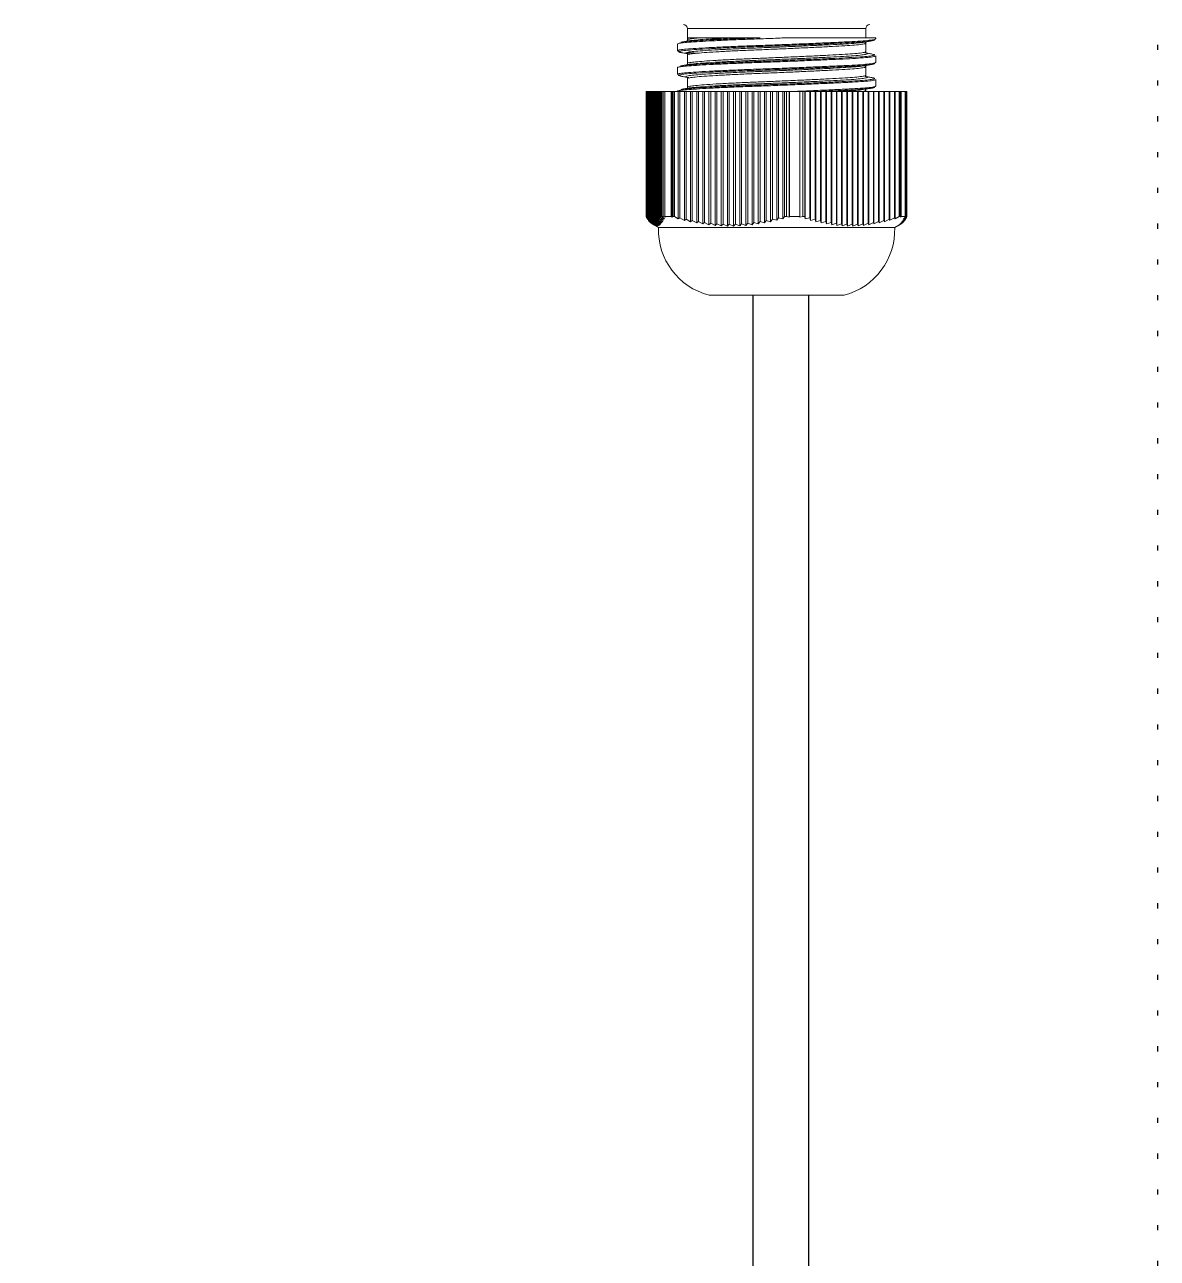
# Model space of a CAD drawing. Extents: x -194 to 239, y -574 to -265.
# Drawn here: x -128.3 to -72.9, y -406.1 to -345.7 of the extents above; entities that cross this region are included whole.
import ezdxf

# ---------------------------------------------------------------- set-up
doc = ezdxf.new("R2010")
doc.units = 0
doc.header["$LTSCALE"] = 0.5
doc.linetypes.add('ACAD_ISO07W100', pattern=[3.5, 0.5, -3])
doc.layers.get('0').update_dxf_attribs({"linetype": 'CONTINUOUS'})

msp = doc.modelspace()

# ---------------------------------------------------------------- linework, layer by layer
at = {"linetype": 'Continuous', "lineweight": 15}
for p, q in [((-95.922, -345.941), (-95.922, -346.391)), ((-95.922, -345.941), (-87.19, -345.941)), ((-95.922, -346.391), (-95.922, -346.489)), ((-91.038, -346.391), (-86.708, -346.391)), ((-87.19, -346.391), (-87.19, -345.941)), ((-86.708, -346.444), (-86.708, -346.391)), ((-96.404, -346.696), (-96.404, -347.022)), ((-95.895, -346.547), (-95.885, -346.544)), ((-87.218, -346.662), (-87.203, -346.65)), ((-95.785, -347.164), (-95.968, -347.148)), ((-95.907, -347.646), (-95.91, -347.644)), ((-95.893, -347.24), (-95.908, -347.229)), ((-86.708, -347.6), (-86.708, -347.274)), ((-96.404, -347.852), (-96.404, -348.177)), ((-95.895, -347.703), (-95.886, -347.7)), ((-87.262, -347.758), (-87.232, -347.753)), ((-87.218, -347.818), (-87.203, -347.807)), ((-87.204, -348.223), (-87.202, -348.221)), ((-95.893, -348.395), (-95.909, -348.384)), ((-95.896, -348.859), (-95.878, -348.854)), ((-87.216, -348.281), (-87.224, -348.279)), ((-86.708, -348.755), (-86.708, -348.43)), ((-97.931, -355.138), (-97.931, -349.01)), ((-97.931, -349.01), (-97.914, -349.01)), ((-97.914, -355.199), (-97.914, -349.01)), ((-97.914, -349.01), (-97.871, -349.01)), ((-97.871, -355.269), (-97.871, -349.01)), ((-97.871, -349.01), (-97.828, -349.01)), ((-97.828, -355.331), (-97.828, -349.01)), ((-97.828, -349.01), (-97.785, -349.01)), ((-97.785, -355.384), (-97.785, -349.01)), ((-97.785, -349.01), (-97.742, -349.01)), ((-97.742, -355.429), (-97.742, -349.01)), ((-97.742, -349.01), (-97.699, -349.01)), ((-97.699, -355.463), (-97.699, -349.01)), ((-97.699, -349.01), (-97.656, -349.01)), ((-97.656, -355.488), (-97.656, -349.01)), ((-97.656, -349.01), (-97.613, -349.01)), ((-97.613, -355.503), (-97.613, -349.01)), ((-97.613, -349.01), (-97.571, -349.01)), ((-97.571, -355.508), (-97.571, -349.01)), ((-97.571, -349.01), (-97.528, -349.01)), ((-97.528, -355.503), (-97.528, -349.01)), ((-97.528, -349.01), (-97.485, -349.01)), ((-97.485, -355.488), (-97.485, -349.01)), ((-97.485, -349.01), (-97.442, -349.01)), ((-97.442, -355.463), (-97.442, -349.01)), ((-97.442, -349.01), (-97.399, -349.01)), ((-97.399, -355.428), (-97.399, -349.01)), ((-97.399, -349.01), (-97.356, -349.01)), ((-97.356, -355.384), (-97.356, -349.01)), ((-97.356, -349.01), (-97.313, -349.01)), ((-97.313, -355.33), (-97.313, -349.01)), ((-97.313, -349.01), (-97.271, -349.01)), ((-97.271, -355.268), (-97.271, -349.01)), ((-97.271, -349.01), (-97.228, -349.01)), ((-97.228, -355.198), (-97.228, -349.01)), ((-97.228, -349.01), (-97.164, -349.01)), ((-97.164, -349.01), (-97.164, -355.138)), ((-97.107, -349.01), (-97.164, -349.01)), ((-97.107, -355.138), (-97.107, -349.01)), ((-97.107, -349.01), (-97.028, -349.01)), ((-97.028, -349.01), (-97.028, -355.138)), ((-96.714, -349.01), (-97.028, -349.01)), ((-96.714, -355.138), (-96.714, -349.01)), ((-96.714, -349.01), (-96.673, -349.01)), ((-96.673, -355.162), (-96.673, -349.01)), ((-96.673, -349.01), (-96.62, -349.01)), ((-96.62, -349.01), (-96.62, -355.138)), ((-96.555, -349.01), (-96.62, -349.01)), ((-96.555, -355.138), (-96.555, -349.01)), ((-96.555, -349.01), (-96.371, -349.01)), ((-96.404, -349.008), (-96.404, -349.01)), ((-96.371, -355.246), (-96.371, -349.01)), ((-96.371, -349.01), (-96.283, -349.01)), ((-96.283, -355.199), (-96.283, -349.01)), ((-96.283, -349.01), (-96.07, -349.01)), ((-96.07, -355.322), (-96.07, -349.01)), ((-96.07, -349.01), (-95.981, -349.01)), ((-95.981, -355.269), (-95.981, -349.01)), ((-95.981, -349.01), (-95.768, -349.01)), ((-95.768, -355.39), (-95.768, -349.01)), ((-95.768, -349.01), (-95.68, -349.01)), ((-95.68, -355.331), (-95.68, -349.01)), ((-95.68, -349.01), (-95.467, -349.01)), ((-95.467, -355.449), (-95.467, -349.01)), ((-95.467, -349.01), (-95.378, -349.01)), ((-95.378, -355.384), (-95.378, -349.01)), ((-95.378, -349.01), (-95.165, -349.01)), ((-95.165, -355.499), (-95.165, -349.01)), ((-95.165, -349.01), (-95.077, -349.01)), ((-95.077, -355.429), (-95.077, -349.01)), ((-95.077, -349.01), (-94.864, -349.01)), ((-94.864, -355.54), (-94.864, -349.01)), ((-94.864, -349.01), (-94.775, -349.01)), ((-94.775, -355.463), (-94.775, -349.01)), ((-94.775, -349.01), (-94.562, -349.01)), ((-94.562, -355.57), (-94.562, -349.01)), ((-94.562, -349.01), (-94.474, -349.01)), ((-94.474, -355.488), (-94.474, -349.01)), ((-94.474, -349.01), (-94.261, -349.01)), ((-94.261, -355.591), (-94.261, -349.01)), ((-94.261, -349.01), (-94.172, -349.01)), ((-94.172, -355.503), (-94.172, -349.01)), ((-94.172, -349.01), (-93.959, -349.01)), ((-93.959, -355.601), (-93.959, -349.01)), ((-93.959, -349.01), (-93.871, -349.01)), ((-93.871, -355.508), (-93.871, -349.01)), ((-93.871, -349.01), (-93.658, -349.01)), ((-93.658, -355.601), (-93.658, -349.01)), ((-93.658, -349.01), (-93.57, -349.01)), ((-93.57, -355.503), (-93.57, -349.01)), ((-93.57, -349.01), (-93.357, -349.01)), ((-93.357, -355.591), (-93.357, -349.01)), ((-93.357, -349.01), (-93.268, -349.01)), ((-93.268, -355.488), (-93.268, -349.01)), ((-93.268, -349.01), (-93.055, -349.01)), ((-93.055, -355.57), (-93.055, -349.01)), ((-93.055, -349.01), (-92.967, -349.01)), ((-92.967, -355.463), (-92.967, -349.01)), ((-92.967, -349.01), (-92.754, -349.01)), ((-92.754, -355.539), (-92.754, -349.01)), ((-92.754, -349.01), (-92.665, -349.01)), ((-92.665, -355.428), (-92.665, -349.01)), ((-92.665, -349.01), (-92.452, -349.01)), ((-92.452, -355.499), (-92.452, -349.01)), ((-92.452, -349.01), (-92.364, -349.01)), ((-92.364, -355.384), (-92.364, -349.01)), ((-92.364, -349.01), (-92.151, -349.01)), ((-92.151, -355.448), (-92.151, -349.01)), ((-92.151, -349.01), (-92.062, -349.01)), ((-92.062, -355.33), (-92.062, -349.01)), ((-92.062, -349.01), (-91.849, -349.01)), ((-91.849, -355.389), (-91.849, -349.01)), ((-91.849, -349.01), (-91.761, -349.01)), ((-91.761, -355.268), (-91.761, -349.01)), ((-91.761, -349.01), (-91.548, -349.01)), ((-91.548, -355.321), (-91.548, -349.01)), ((-91.548, -349.01), (-91.459, -349.01)), ((-91.459, -355.198), (-91.459, -349.01)), ((-91.459, -349.01), (-91.246, -349.01)), ((-91.246, -355.245), (-91.246, -349.01)), ((-91.246, -349.01), (-91.171, -349.01)), ((-91.171, -349.01), (-91.171, -355.138)), ((-91.067, -349.01), (-91.171, -349.01)), ((-91.067, -355.138), (-91.067, -349.01)), ((-91.067, -349.01), (-90.945, -349.01)), ((-90.945, -355.161), (-90.945, -349.01)), ((-90.945, -349.01), (-90.929, -349.01)), ((-90.929, -349.01), (-90.929, -355.138)), ((-90.418, -349.01), (-90.929, -349.01)), ((-90.418, -355.138), (-90.418, -349.01)), ((-90.418, -349.01), (-90.412, -349.01)), ((-90.412, -355.162), (-90.412, -349.01)), ((-90.412, -349.01), (-90.276, -349.01)), ((-90.276, -349.01), (-90.276, -355.138)), ((-90.179, -349.01), (-90.276, -349.01)), ((-90.179, -355.138), (-90.179, -349.01)), ((-90.179, -349.01), (-90.154, -349.01)), ((-90.154, -355.246), (-90.154, -349.01)), ((-90.154, -349.01), (-89.925, -349.01)), ((-89.925, -355.199), (-89.925, -349.01)), ((-89.925, -349.01), (-89.895, -349.01)), ((-89.895, -355.322), (-89.895, -349.01)), ((-89.895, -349.01), (-89.666, -349.01)), ((-89.666, -355.269), (-89.666, -349.01)), ((-89.666, -349.01), (-89.636, -349.01)), ((-89.636, -355.39), (-89.636, -349.01)), ((-89.636, -349.01), (-89.408, -349.01)), ((-89.408, -355.331), (-89.408, -349.01)), ((-89.408, -349.01), (-89.378, -349.01)), ((-89.378, -355.449), (-89.378, -349.01)), ((-89.378, -349.01), (-89.149, -349.01)), ((-89.149, -355.384), (-89.149, -349.01)), ((-89.149, -349.01), (-89.119, -349.01)), ((-89.119, -355.499), (-89.119, -349.01)), ((-89.119, -349.01), (-88.891, -349.01)), ((-88.891, -355.429), (-88.891, -349.01)), ((-88.891, -349.01), (-88.861, -349.01)), ((-88.861, -355.54), (-88.861, -349.01)), ((-88.861, -349.01), (-88.632, -349.01)), ((-88.632, -355.463), (-88.632, -349.01)), ((-88.632, -349.01), (-88.602, -349.01)), ((-88.602, -355.57), (-88.602, -349.01)), ((-88.602, -349.01), (-88.373, -349.01)), ((-88.373, -355.488), (-88.373, -349.01)), ((-88.373, -349.01), (-88.343, -349.01)), ((-88.343, -355.591), (-88.343, -349.01)), ((-88.343, -349.01), (-88.115, -349.01)), ((-88.115, -355.503), (-88.115, -349.01)), ((-88.115, -349.01), (-88.085, -349.01)), ((-88.085, -355.601), (-88.085, -349.01)), ((-88.085, -349.01), (-87.856, -349.01)), ((-87.856, -355.508), (-87.856, -349.01)), ((-87.856, -349.01), (-87.826, -349.01)), ((-87.826, -355.601), (-87.826, -349.01)), ((-87.826, -349.01), (-87.598, -349.01)), ((-87.598, -355.503), (-87.598, -349.01)), ((-87.598, -349.01), (-87.568, -349.01)), ((-87.568, -355.591), (-87.568, -349.01)), ((-87.568, -349.01), (-87.339, -349.01)), ((-87.339, -355.488), (-87.339, -349.01)), ((-87.339, -349.01), (-87.309, -349.01)), ((-87.309, -355.57), (-87.309, -349.01)), ((-87.309, -349.01), (-87.08, -349.01)), ((-87.218, -348.973), (-87.204, -348.962)), ((-87.19, -349.01), (-87.19, -348.962)), ((-87.08, -355.463), (-87.08, -349.01)), ((-87.08, -349.01), (-87.05, -349.01)), ((-87.05, -355.539), (-87.05, -349.01)), ((-87.05, -349.01), (-86.822, -349.01)), ((-86.822, -355.428), (-86.822, -349.01)), ((-86.822, -349.01), (-86.792, -349.01)), ((-86.792, -355.499), (-86.792, -349.01)), ((-86.792, -349.01), (-86.563, -349.01)), ((-86.563, -355.384), (-86.563, -349.01)), ((-86.563, -349.01), (-86.533, -349.01)), ((-86.533, -355.448), (-86.533, -349.01)), ((-86.533, -349.01), (-86.305, -349.01)), ((-86.305, -355.33), (-86.305, -349.01)), ((-86.305, -349.01), (-86.275, -349.01)), ((-86.275, -355.389), (-86.275, -349.01)), ((-86.275, -349.01), (-86.046, -349.01)), ((-86.046, -355.268), (-86.046, -349.01)), ((-86.046, -349.01), (-86.016, -349.01)), ((-86.016, -355.321), (-86.016, -349.01)), ((-86.016, -349.01), (-85.787, -349.01)), ((-85.787, -355.198), (-85.787, -349.01)), ((-85.787, -349.01), (-85.758, -349.01)), ((-85.758, -355.245), (-85.758, -349.01)), ((-85.758, -349.01), (-85.562, -349.01)), ((-85.562, -349.01), (-85.562, -355.138)), ((-85.516, -349.01), (-85.562, -349.01)), ((-85.516, -355.138), (-85.516, -349.01)), ((-85.516, -349.01), (-85.499, -349.01)), ((-85.499, -355.161), (-85.499, -349.01)), ((-85.499, -349.01), (-85.457, -349.01)), ((-85.457, -349.01), (-85.457, -355.138)), ((-85.26, -349.01), (-85.457, -349.01)), ((-85.26, -355.138), (-85.26, -349.01)), ((-85.26, -349.01), (-85.212, -349.01)), ((-85.212, -349.01), (-85.212, -355.138)), ((-85.18, -349.01), (-85.212, -349.01)), ((-85.18, -355.138), (-85.18, -349.01)), ((-97.914, -355.15), (-97.931, -355.138)), ((-97.871, -355.228), (-97.914, -355.199)), ((-97.828, -355.297), (-97.871, -355.269)), ((-97.785, -355.359), (-97.828, -355.331)), ((-97.742, -355.411), (-97.785, -355.384)), ((-97.699, -355.455), (-97.742, -355.429)), ((-97.598, -355.523), (-97.699, -355.463)), ((-97.656, -355.488), (-97.539, -355.557)), ((-97.473, -355.591), (-97.656, -355.488)), ((-97.485, -355.488), (-97.345, -355.591)), ((-97.302, -355.57), (-97.485, -355.488)), ((-97.442, -355.463), (-97.302, -355.57)), ((-97.259, -355.539), (-97.442, -355.463)), ((-97.399, -355.428), (-97.259, -355.539)), ((-97.216, -355.499), (-97.399, -355.428)), ((-97.356, -355.384), (-97.216, -355.499)), ((-97.173, -355.448), (-97.356, -355.384)), ((-97.313, -355.33), (-97.173, -355.448)), ((-97.13, -355.389), (-97.313, -355.33)), ((-97.271, -355.268), (-97.13, -355.389)), ((-97.087, -355.321), (-97.271, -355.268)), ((-97.228, -355.198), (-97.087, -355.321)), ((-97.045, -355.245), (-97.228, -355.198)), ((-97.164, -355.138), (-97.045, -355.245)), ((-97.107, -355.138), (-97.164, -355.138)), ((-97.002, -355.161), (-97.107, -355.138)), ((-97.028, -355.138), (-97.002, -355.161)), ((-96.714, -355.138), (-97.028, -355.138)), ((-96.673, -355.162), (-96.714, -355.138)), ((-96.62, -355.138), (-96.673, -355.162)), ((-96.555, -355.138), (-96.62, -355.138)), ((-96.371, -355.246), (-96.555, -355.138)), ((-96.283, -355.199), (-96.371, -355.246)), ((-96.07, -355.322), (-96.283, -355.199)), ((-95.981, -355.269), (-96.07, -355.322)), ((-95.768, -355.39), (-95.981, -355.269)), ((-95.68, -355.331), (-95.768, -355.39)), ((-95.467, -355.449), (-95.68, -355.331)), ((-95.378, -355.384), (-95.467, -355.449)), ((-95.165, -355.499), (-95.378, -355.384)), ((-95.077, -355.429), (-95.165, -355.499)), ((-94.864, -355.54), (-95.077, -355.429)), ((-94.775, -355.463), (-94.864, -355.54)), ((-94.562, -355.57), (-94.775, -355.463)), ((-94.474, -355.488), (-94.562, -355.57)), ((-94.261, -355.591), (-94.474, -355.488)), ((-93.268, -355.488), (-93.357, -355.591)), ((-93.055, -355.57), (-93.268, -355.488)), ((-92.967, -355.463), (-93.055, -355.57)), ((-92.754, -355.539), (-92.967, -355.463)), ((-92.665, -355.428), (-92.754, -355.539)), ((-92.452, -355.499), (-92.665, -355.428)), ((-92.364, -355.384), (-92.452, -355.499)), ((-92.151, -355.448), (-92.364, -355.384)), ((-92.062, -355.33), (-92.151, -355.448)), ((-91.849, -355.389), (-92.062, -355.33)), ((-91.761, -355.268), (-91.849, -355.389)), ((-91.548, -355.321), (-91.761, -355.268)), ((-91.459, -355.198), (-91.548, -355.321)), ((-91.246, -355.245), (-91.459, -355.198)), ((-91.171, -355.138), (-91.246, -355.245)), ((-91.067, -355.138), (-91.171, -355.138)), ((-90.945, -355.161), (-91.067, -355.138)), ((-90.929, -355.138), (-90.945, -355.161)), ((-90.418, -355.138), (-90.929, -355.138)), ((-90.412, -355.162), (-90.418, -355.138)), ((-90.276, -355.138), (-90.412, -355.162)), ((-90.179, -355.138), (-90.276, -355.138)), ((-90.154, -355.246), (-90.179, -355.138)), ((-89.925, -355.199), (-90.154, -355.246)), ((-89.895, -355.322), (-89.925, -355.199)), ((-89.666, -355.269), (-89.895, -355.322)), ((-89.636, -355.39), (-89.666, -355.269)), ((-89.408, -355.331), (-89.636, -355.39)), ((-89.378, -355.449), (-89.408, -355.331)), ((-89.149, -355.384), (-89.378, -355.449)), ((-89.119, -355.499), (-89.149, -355.384)), ((-88.891, -355.429), (-89.119, -355.499)), ((-88.861, -355.54), (-88.891, -355.429)), ((-88.632, -355.463), (-88.861, -355.54)), ((-88.602, -355.57), (-88.632, -355.463)), ((-88.373, -355.488), (-88.602, -355.57)), ((-88.343, -355.591), (-88.373, -355.488)), ((-87.339, -355.488), (-87.568, -355.591)), ((-87.309, -355.57), (-87.339, -355.488)), ((-87.08, -355.463), (-87.309, -355.57)), ((-87.05, -355.539), (-87.08, -355.463)), ((-86.822, -355.428), (-87.05, -355.539)), ((-86.792, -355.499), (-86.822, -355.428)), ((-86.563, -355.384), (-86.792, -355.499)), ((-86.533, -355.448), (-86.563, -355.384)), ((-86.305, -355.33), (-86.533, -355.448)), ((-86.275, -355.389), (-86.305, -355.33)), ((-86.046, -355.268), (-86.275, -355.389)), ((-86.016, -355.321), (-86.046, -355.268)), ((-85.787, -355.198), (-86.016, -355.321)), ((-85.758, -355.245), (-85.787, -355.198)), ((-85.562, -355.138), (-85.758, -355.245)), ((-85.595, -355.57), (-85.412, -355.463)), ((-85.455, -355.488), (-85.595, -355.57)), ((-85.516, -355.138), (-85.562, -355.138)), ((-85.553, -355.54), (-85.37, -355.429)), ((-85.412, -355.463), (-85.553, -355.54)), ((-85.499, -355.161), (-85.516, -355.138)), ((-85.51, -355.499), (-85.327, -355.384)), ((-85.37, -355.429), (-85.51, -355.499)), ((-85.457, -355.138), (-85.499, -355.161)), ((-85.467, -355.449), (-85.284, -355.331)), ((-85.327, -355.384), (-85.467, -355.449)), ((-85.26, -355.138), (-85.457, -355.138)), ((-85.424, -355.39), (-85.241, -355.269)), ((-85.284, -355.331), (-85.424, -355.39)), ((-85.412, -355.463), (-85.412, -355.455)), ((-85.381, -355.322), (-85.198, -355.199)), ((-85.241, -355.269), (-85.381, -355.322)), ((-85.37, -355.429), (-85.37, -355.411)), ((-85.338, -355.246), (-85.18, -355.138)), ((-85.198, -355.199), (-85.338, -355.246)), ((-85.327, -355.384), (-85.327, -355.359)), ((-85.295, -355.162), (-85.26, -355.138)), ((-85.212, -355.138), (-85.295, -355.162)), ((-85.284, -355.331), (-85.284, -355.297)), ((-85.241, -355.269), (-85.241, -355.228)), ((-85.18, -355.138), (-85.212, -355.138)), ((-85.198, -355.199), (-85.198, -355.15)), ((-97.613, -355.503), (-97.473, -355.591)), ((-97.43, -355.601), (-97.613, -355.503)), ((-97.571, -355.508), (-97.43, -355.601)), ((-97.388, -355.601), (-97.571, -355.508)), ((-97.54, -355.557), (-97.335, -355.675)), ((-97.528, -355.503), (-97.388, -355.601)), ((-97.345, -355.591), (-97.528, -355.503)), ((-85.777, -355.675), (-97.335, -355.675)), ((-94.172, -355.503), (-94.261, -355.591)), ((-93.959, -355.601), (-94.172, -355.503)), ((-93.871, -355.508), (-93.959, -355.601)), ((-93.658, -355.601), (-93.871, -355.508)), ((-93.57, -355.503), (-93.658, -355.601)), ((-93.357, -355.591), (-93.57, -355.503)), ((-88.115, -355.503), (-88.343, -355.591)), ((-88.085, -355.601), (-88.115, -355.503)), ((-87.856, -355.508), (-88.085, -355.601)), ((-87.826, -355.601), (-87.856, -355.508)), ((-87.598, -355.503), (-87.826, -355.601)), ((-87.568, -355.591), (-87.598, -355.503)), ((-85.777, -355.675), (-85.572, -355.557)), ((-88.249, -358.982), (-94.863, -358.982))]:
    msp.add_line(p, q, dxfattribs=at)
for p, q in [((-92.705, -423.042), (-92.705, -358.982)), ((-89.98, -423.042), (-89.98, -358.982))]:
    msp.add_line(p, q)
at = {"color": 0, "linetype": 'ACAD_ISO07W100'}
msp.add_lwpolyline([(-167.83, -302.982), (-72.925, -302.982), (-72.925, -482.77), (-167.83, -482.77)], close=True, dxfattribs=at)
at = {"linetype": 'Continuous', "lineweight": 15, "flags": 128}
for points in [[(-87.19, -347.067), (-87.19, -346.859), (-87.19, -346.65)], [(-95.922, -347.229), (-95.922, -347.437), (-95.922, -347.646)], [(-87.19, -348.223), (-87.19, -348.015), (-87.19, -347.806)], [(-95.922, -348.384), (-95.922, -348.592), (-95.922, -348.8)]]:
    msp.add_lwpolyline(points, dxfattribs=at)
at = {"linetype": 'Continuous', "lineweight": 15}
for centre, radius, start, end in [((-96.115, -345.941), 0.193, 0, 90), ((-86.997, -345.941), 0.193, 90, 180), ((-94.036, -355.787), 3.301, 178.06804, 255.49354), ((-89.076, -355.787), 3.301, 284.50646, 1.93196)]:
    msp.add_arc(centre, radius, start, end, dxfattribs=at)
for points, knots in [([(-91.038, -346.391), (-91.151, -346.395), (-91.576, -346.412), (-92.314, -346.439), (-93.226, -346.471), (-94.086, -346.508), (-94.861, -346.546), (-95.504, -346.584), (-95.988, -346.62), (-96.286, -346.653), (-96.419, -346.678), (-96.392, -346.694), (-96.386, -346.696)], [0, 0, 0, 0, 0.041882, 0.157643, 0.270864, 0.38789, 0.507263, 0.626636, 0.743662, 0.856883, 0.972645, 1, 1, 1, 1]), ([(-96.237, -346.609), (-96.23, -346.607), (-96.184, -346.593), (-95.928, -346.571), (-95.467, -346.534), (-94.83, -346.496), (-94.074, -346.458), (-93.244, -346.423), (-92.651, -346.401), (-92.36, -346.391)], [0, 0, 0, 0, 0.027091, 0.186083, 0.350419, 0.518051, 0.682541, 0.843915, 1, 1, 1, 1]), ([(-95.91, -346.488), (-95.913, -346.486), (-95.934, -346.473), (-95.832, -346.45), (-95.628, -346.422), (-95.387, -346.401), (-95.264, -346.391)], [0, 0, 0, 0, 0.062223, 0.377672, 0.684741, 1, 1, 1, 1]), ([(-95.919, -346.391), (-95.909, -346.391), (-95.886, -346.391), (-95.696, -346.391), (-95.469, -346.391), (-95.303, -346.391), (-95.264, -346.391)], [0, 0, 0, 0, 0.29478, 0.600218, 0.905657, 1, 1, 1, 1]), ([(-95.885, -346.544), (-95.882, -346.543), (-95.84, -346.531), (-95.608, -346.509), (-95.18, -346.472), (-94.565, -346.432), (-94.035, -346.405), (-93.753, -346.391)], [0, 0, 0, 0, 0.020043, 0.24874, 0.485127, 0.726256, 1, 1, 1, 1]), ([(-95.264, -346.391), (-95.23, -346.391), (-95.057, -346.391), (-94.791, -346.391), (-94.472, -346.391), (-94.25, -346.391), (-94.007, -346.391), (-93.839, -346.391), (-93.753, -346.391)], [0, 0, 0, 0, 0.088128, 0.441707, 0.57469, 0.708374, 0.850317, 1, 1, 1, 1]), ([(-93.753, -346.391), (-93.65, -346.391), (-93.394, -346.391), (-92.932, -346.391), (-92.552, -346.391), (-92.36, -346.391)], [0, 0, 0, 0, 0.248596, 0.620263, 1, 1, 1, 1]), ([(-96.388, -347.022), (-96.393, -347.019), (-96.421, -347.004), (-96.292, -346.979), (-96.001, -346.947), (-95.523, -346.911), (-94.884, -346.872), (-94.113, -346.834), (-93.256, -346.798), (-92.345, -346.766), (-91.399, -346.73), (-90.442, -346.693), (-89.523, -346.654), (-88.696, -346.617), (-87.989, -346.583), (-87.413, -346.55), (-86.992, -346.513), (-86.742, -346.477), (-86.729, -346.454), (-86.723, -346.444)], [0, 0, 0, 0, 0.012544, 0.074369, 0.134837, 0.197337, 0.261091, 0.324845, 0.387346, 0.447814, 0.509639, 0.57311, 0.637006, 0.700058, 0.761091, 0.822125, 0.885176, 0.949073, 1, 1, 1, 1]), ([(-96.261, -347.064), (-96.291, -347.06), (-96.391, -347.046), (-96.388, -347.033), (-96.386, -347.023)], [0, 0, 0, 0, 0.2977497, 1, 1, 1, 1]), ([(-96.217, -347.114), (-96.243, -347.11), (-96.358, -347.094), (-96.371, -347.065), (-96.253, -347.03), (-95.949, -346.997), (-95.48, -346.961), (-94.847, -346.923), (-94.084, -346.884), (-93.236, -346.848), (-92.334, -346.816), (-91.399, -346.781), (-90.452, -346.743), (-89.543, -346.704), (-88.725, -346.667), (-88.024, -346.634), (-87.461, -346.6), (-87.064, -346.567), (-86.943, -346.545), (-86.892, -346.536)], [0, 0, 0, 0, 0.019165, 0.082593, 0.144376, 0.204803, 0.267261, 0.330971, 0.394682, 0.45714, 0.517567, 0.57935, 0.642778, 0.706631, 0.769639, 0.830631, 0.891623, 0.954632, 1, 1, 1, 1]), ([(-95.891, -346.544), (-95.951, -346.555), (-96.07, -346.576), (-96.19, -346.598), (-96.249, -346.609)], [0, 0, 0, 0, 0.499558, 1, 1, 1, 1]), ([(-95.879, -347.175), (-95.903, -347.172), (-96.008, -347.155), (-96.019, -347.126), (-95.91, -347.091), (-95.628, -347.059), (-95.192, -347.023), (-94.605, -346.984), (-93.897, -346.946), (-93.111, -346.91), (-92.275, -346.878), (-91.408, -346.843), (-90.531, -346.805), (-89.688, -346.766), (-88.93, -346.729), (-88.28, -346.695), (-87.759, -346.662), (-87.401, -346.63), (-87.293, -346.609), (-87.251, -346.601)], [0, 0, 0, 0, 0.018653, 0.08246, 0.144612, 0.2054, 0.268231, 0.332323, 0.396415, 0.459246, 0.520033, 0.582185, 0.645993, 0.710228, 0.773613, 0.834969, 0.896325, 0.959711, 1, 1, 1, 1]), ([(-95.908, -347.229), (-95.912, -347.226), (-95.937, -347.211), (-95.82, -347.186), (-95.556, -347.154), (-95.124, -347.117), (-94.548, -347.079), (-93.852, -347.041), (-93.079, -347.005), (-92.259, -346.972), (-91.407, -346.937), (-90.545, -346.899), (-89.718, -346.861), (-88.973, -346.824), (-88.338, -346.79), (-87.82, -346.757), (-87.445, -346.72), (-87.236, -346.687), (-87.223, -346.668), (-87.218, -346.662)], [0, 0, 0, 0, 0.01356, 0.076505, 0.138069, 0.201702, 0.266613, 0.331523, 0.395156, 0.45672, 0.519665, 0.584287, 0.649343, 0.713538, 0.775677, 0.837816, 0.902011, 0.967066, 1, 1, 1, 1]), ([(-95.922, -346.49), (-95.923, -346.507), (-95.924, -346.53), (-95.913, -346.535), (-95.91, -346.536)], [0, 0, 0, 0, 0.748892, 1, 1, 1, 1]), ([(-87.231, -346.601), (-87.172, -346.59), (-87.052, -346.568), (-86.932, -346.546), (-86.872, -346.536)], [0, 0, 0, 0, 0.499495, 1, 1, 1, 1]), ([(-87.19, -346.651), (-87.188, -346.634), (-87.187, -346.614), (-87.203, -346.611), (-87.205, -346.61)], [0, 0, 0, 0, 0.858457, 1, 1, 1, 1]), ([(-86.892, -346.536), (-86.866, -346.532), (-86.752, -346.516), (-86.759, -346.499), (-86.764, -346.487)], [0, 0, 0, 0, 0.2267251, 1, 1, 1, 1]), ([(-96.388, -348.177), (-96.393, -348.175), (-96.421, -348.16), (-96.292, -348.135), (-96.001, -348.103), (-95.523, -348.066), (-94.884, -348.028), (-94.113, -347.99), (-93.256, -347.953), (-92.345, -347.921), (-91.399, -347.886), (-90.442, -347.848), (-89.523, -347.81), (-88.696, -347.772), (-87.989, -347.739), (-87.413, -347.706), (-86.992, -347.668), (-86.742, -347.632), (-86.729, -347.61), (-86.723, -347.6)], [0, 0, 0, 0, 0.012544, 0.074369, 0.134837, 0.197337, 0.261091, 0.324845, 0.387346, 0.447814, 0.509639, 0.57311, 0.637006, 0.700058, 0.761091, 0.822125, 0.885176, 0.949073, 1, 1, 1, 1]), ([(-86.725, -347.274), (-86.729, -347.284), (-86.739, -347.306), (-86.981, -347.342), (-87.396, -347.379), (-87.967, -347.413), (-88.67, -347.446), (-89.495, -347.483), (-90.412, -347.522), (-91.368, -347.56), (-92.314, -347.595), (-93.226, -347.627), (-94.085, -347.663), (-94.861, -347.702), (-95.504, -347.74), (-95.988, -347.776), (-96.286, -347.808), (-96.419, -347.834), (-96.392, -347.849), (-96.386, -347.852)], [0, 0, 0, 0, 0.048861, 0.112757, 0.175809, 0.236843, 0.297876, 0.360928, 0.424824, 0.488295, 0.55012, 0.610588, 0.673089, 0.736843, 0.800596, 0.863097, 0.923565, 0.98539, 1, 1, 1, 1]), ([(-96.237, -347.114), (-96.17, -347.126), (-96.051, -347.148), (-95.932, -347.169), (-95.88, -347.179)], [0, 0, 0, 0, 0.562515, 1, 1, 1, 1]), ([(-96.237, -347.764), (-96.23, -347.763), (-96.184, -347.749), (-95.928, -347.726), (-95.467, -347.69), (-94.826, -347.652), (-94.06, -347.613), (-93.21, -347.577), (-92.307, -347.545), (-91.371, -347.51), (-90.425, -347.472), (-89.518, -347.433), (-88.702, -347.396), (-88.006, -347.363), (-87.442, -347.329), (-87.026, -347.292), (-86.788, -347.254), (-86.725, -347.217), (-86.833, -347.195), (-86.883, -347.184)], [0, 0, 0, 0, 0.010326, 0.070559, 0.132816, 0.196322, 0.259828, 0.322085, 0.382318, 0.443903, 0.507127, 0.570774, 0.633581, 0.694377, 0.755173, 0.817979, 0.881627, 0.944851, 1, 1, 1, 1]), ([(-95.91, -347.644), (-95.913, -347.641), (-95.935, -347.627), (-95.816, -347.602), (-95.55, -347.57), (-95.115, -347.533), (-94.536, -347.495), (-93.838, -347.457), (-93.065, -347.42), (-92.243, -347.388), (-91.391, -347.353), (-90.53, -347.315), (-89.704, -347.277), (-88.96, -347.24), (-88.327, -347.206), (-87.812, -347.173), (-87.437, -347.136), (-87.215, -347.099), (-87.206, -347.076), (-87.202, -347.066)], [0, 0, 0, 0, 0.010811, 0.072639, 0.13311, 0.195615, 0.259373, 0.323132, 0.385636, 0.446107, 0.507936, 0.571411, 0.635313, 0.698368, 0.759405, 0.820441, 0.883497, 0.947398, 1, 1, 1, 1]), ([(-95.407, -347.143), (-95.499, -347.138), (-95.715, -347.126), (-95.849, -347.113), (-95.926, -347.105)], [0, 0, 0, 0, 0.420838, 1, 1, 1, 1]), ([(-95.907, -347.188), (-95.909, -347.188), (-95.925, -347.191), (-95.923, -347.212), (-95.922, -347.229)], [0, 0, 0, 0, 0.140642, 1, 1, 1, 1]), ([(-95.922, -347.645), (-95.923, -347.663), (-95.924, -347.686), (-95.913, -347.69), (-95.91, -347.691)], [0, 0, 0, 0, 0.749559, 1, 1, 1, 1]), ([(-95.886, -347.7), (-95.883, -347.699), (-95.841, -347.687), (-95.608, -347.665), (-95.182, -347.628), (-94.587, -347.59), (-93.877, -347.552), (-93.089, -347.515), (-92.252, -347.483), (-91.385, -347.448), (-90.508, -347.41), (-89.667, -347.372), (-88.911, -347.334), (-88.266, -347.301), (-87.743, -347.268), (-87.357, -347.23), (-87.136, -347.192), (-87.078, -347.156), (-87.173, -347.135), (-87.216, -347.125)], [0, 0, 0, 0, 0.0060035, 0.0667688, 0.1295772, 0.1936459, 0.2577147, 0.3205231, 0.3812884, 0.4434178, 0.5072021, 0.571414, 0.6347764, 0.6961101, 0.7574438, 0.8208062, 0.8850181, 0.9488024, 1, 1, 1, 1]), ([(-86.875, -347.184), (-86.934, -347.174), (-87.053, -347.152), (-87.173, -347.131), (-87.232, -347.12)], [0, 0, 0, 0, 0.500398, 1, 1, 1, 1]), ([(-87.201, -347.114), (-87.198, -347.113), (-87.188, -347.108), (-87.189, -347.085), (-87.19, -347.068)], [0, 0, 0, 0, 0.255174, 1, 1, 1, 1]), ([(-86.905, -347.693), (-86.874, -347.689), (-86.755, -347.672), (-86.76, -347.655), (-86.764, -347.643)], [0, 0, 0, 0, 0.258094, 1, 1, 1, 1]), ([(-96.261, -348.22), (-96.291, -348.216), (-96.391, -348.202), (-96.388, -348.189), (-96.386, -348.179)], [0, 0, 0, 0, 0.297946, 1, 1, 1, 1]), ([(-96.215, -348.27), (-96.242, -348.266), (-96.358, -348.249), (-96.371, -348.22), (-96.253, -348.185), (-95.949, -348.153), (-95.48, -348.117), (-94.847, -348.078), (-94.084, -348.04), (-93.236, -348.004), (-92.334, -347.972), (-91.399, -347.937), (-90.452, -347.899), (-89.543, -347.86), (-88.725, -347.823), (-88.024, -347.79), (-87.461, -347.756), (-87.071, -347.723), (-86.952, -347.702), (-86.905, -347.693)], [0, 0, 0, 0, 0.01972, 0.083324, 0.145278, 0.205872, 0.268503, 0.33239, 0.396277, 0.458908, 0.519503, 0.581457, 0.64506, 0.70909, 0.772273, 0.833434, 0.894595, 0.957779, 1, 1, 1, 1]), ([(-95.893, -347.7), (-95.952, -347.711), (-96.071, -347.732), (-96.19, -347.754), (-96.25, -347.764)], [0, 0, 0, 0, 0.49966, 1, 1, 1, 1]), ([(-95.856, -348.335), (-95.888, -348.33), (-96.004, -348.312), (-96.02, -348.282), (-95.91, -348.247), (-95.628, -348.215), (-95.192, -348.178), (-94.605, -348.14), (-93.897, -348.102), (-93.111, -348.065), (-92.275, -348.033), (-91.408, -347.998), (-90.531, -347.96), (-89.688, -347.922), (-88.93, -347.885), (-88.28, -347.851), (-87.76, -347.818), (-87.406, -347.786), (-87.301, -347.766), (-87.262, -347.758)], [0, 0, 0, 0, 0.025142, 0.088726, 0.150659, 0.211233, 0.273844, 0.337711, 0.401578, 0.464188, 0.524762, 0.586696, 0.650279, 0.714289, 0.777451, 0.838592, 0.899732, 0.962895, 1, 1, 1, 1]), ([(-95.909, -348.384), (-95.913, -348.382), (-95.937, -348.367), (-95.82, -348.342), (-95.556, -348.31), (-95.124, -348.273), (-94.548, -348.235), (-93.852, -348.197), (-93.079, -348.16), (-92.259, -348.128), (-91.407, -348.093), (-90.545, -348.055), (-89.718, -348.017), (-88.973, -347.979), (-88.338, -347.946), (-87.82, -347.913), (-87.445, -347.875), (-87.236, -347.843), (-87.223, -347.824), (-87.218, -347.818)], [0, 0, 0, 0, 0.011916, 0.07497, 0.136638, 0.200381, 0.265403, 0.330424, 0.394167, 0.455836, 0.518889, 0.583622, 0.648789, 0.713094, 0.77534, 0.837586, 0.90189, 0.967057, 1, 1, 1, 1]), ([(-95.909, -348.799), (-95.913, -348.797), (-95.935, -348.783), (-95.816, -348.758), (-95.55, -348.726), (-95.115, -348.689), (-94.536, -348.651), (-93.838, -348.613), (-93.065, -348.576), (-92.243, -348.544), (-91.391, -348.509), (-90.53, -348.471), (-89.704, -348.433), (-88.96, -348.395), (-88.327, -348.362), (-87.812, -348.329), (-87.437, -348.291), (-87.217, -348.255), (-87.208, -348.233), (-87.204, -348.223)], [0, 0, 0, 0, 0.010904, 0.07291, 0.133555, 0.196239, 0.26018, 0.324122, 0.386806, 0.447451, 0.509457, 0.573115, 0.6372, 0.700436, 0.761648, 0.82286, 0.886097, 0.950182, 1, 1, 1, 1]), ([(-87.241, -347.758), (-87.182, -347.748), (-87.062, -347.726), (-86.943, -347.704), (-86.883, -347.693)], [0, 0, 0, 0, 0.499534, 1, 1, 1, 1]), ([(-87.19, -347.807), (-87.188, -347.789), (-87.187, -347.769), (-87.203, -347.766), (-87.205, -347.766)], [0, 0, 0, 0, 0.859429, 1, 1, 1, 1]), ([(-87.201, -348.269), (-87.199, -348.268), (-87.188, -348.264), (-87.189, -348.241), (-87.19, -348.223)], [0, 0, 0, 0, 0.25109, 1, 1, 1, 1]), ([(-86.725, -348.43), (-86.729, -348.44), (-86.739, -348.462), (-86.981, -348.498), (-87.396, -348.535), (-87.967, -348.568), (-88.67, -348.602), (-89.495, -348.639), (-90.412, -348.678), (-91.368, -348.715), (-92.314, -348.751), (-93.226, -348.783), (-94.085, -348.819), (-94.861, -348.857), (-95.504, -348.896), (-95.988, -348.932), (-96.286, -348.964), (-96.419, -348.99), (-96.392, -349.005), (-96.386, -349.008)], [0, 0, 0, 0, 0.048861, 0.112757, 0.175809, 0.236843, 0.297876, 0.360928, 0.424824, 0.488295, 0.55012, 0.610588, 0.673089, 0.736843, 0.800596, 0.863097, 0.923565, 0.98539, 1, 1, 1, 1]), ([(-95.881, -348.854), (-95.94, -348.864), (-96.059, -348.886), (-96.179, -348.907), (-96.239, -348.918)], [0, 0, 0, 0, 0.499576, 1, 1, 1, 1]), ([(-96.236, -348.27), (-96.176, -348.281), (-96.056, -348.302), (-95.936, -348.324), (-95.876, -348.335)], [0, 0, 0, 0, 0.500523, 1, 1, 1, 1]), ([(-96.229, -348.918), (-96.225, -348.917), (-96.18, -348.904), (-95.927, -348.882), (-95.467, -348.846), (-94.826, -348.807), (-94.06, -348.769), (-93.21, -348.733), (-92.307, -348.701), (-91.371, -348.665), (-90.425, -348.628), (-89.518, -348.589), (-88.702, -348.552), (-88.006, -348.518), (-87.443, -348.485), (-87.026, -348.448), (-86.788, -348.409), (-86.725, -348.374), (-86.827, -348.352), (-86.873, -348.343)], [0, 0, 0, 0, 0.006969, 0.06771, 0.130493, 0.194535, 0.258577, 0.32136, 0.382102, 0.444206, 0.507964, 0.572149, 0.635485, 0.696795, 0.758104, 0.821441, 0.885626, 0.949384, 1, 1, 1, 1]), ([(-95.907, -348.344), (-95.909, -348.344), (-95.925, -348.347), (-95.923, -348.367), (-95.922, -348.385)], [0, 0, 0, 0, 0.142054, 1, 1, 1, 1]), ([(-95.922, -348.801), (-95.923, -348.819), (-95.924, -348.842), (-95.913, -348.846), (-95.91, -348.847)], [0, 0, 0, 0, 0.74495, 1, 1, 1, 1]), ([(-95.878, -348.854), (-95.877, -348.853), (-95.837, -348.842), (-95.606, -348.821), (-95.182, -348.784), (-94.587, -348.746), (-93.877, -348.707), (-93.089, -348.671), (-92.252, -348.639), (-91.385, -348.604), (-90.508, -348.566), (-89.667, -348.527), (-88.911, -348.49), (-88.266, -348.457), (-87.743, -348.423), (-87.357, -348.386), (-87.136, -348.348), (-87.078, -348.312), (-87.174, -348.29), (-87.216, -348.281)], [0, 0, 0, 0, 0.002029, 0.063013, 0.126047, 0.190345, 0.254644, 0.317678, 0.378661, 0.441014, 0.505027, 0.569469, 0.633059, 0.694613, 0.756167, 0.819757, 0.884199, 0.948212, 1, 1, 1, 1]), ([(-90.613, -349.01), (-90.559, -349.008), (-90.183, -348.994), (-89.525, -348.965), (-88.695, -348.928), (-87.989, -348.895), (-87.413, -348.861), (-86.992, -348.824), (-86.742, -348.788), (-86.729, -348.765), (-86.723, -348.755)], [0, 0, 0, 0, 0.024447, 0.170466, 0.314555, 0.454033, 0.59351, 0.737599, 0.883618, 1, 1, 1, 1]), ([(-89.432, -349.01), (-89.194, -349), (-88.685, -348.977), (-88.026, -348.945), (-87.461, -348.912), (-87.063, -348.878), (-86.942, -348.856), (-86.89, -348.847)], [0, 0, 0, 0, 0.188768, 0.403098, 0.617427, 0.838843, 1, 1, 1, 1]), ([(-87.228, -348.912), (-87.169, -348.901), (-87.049, -348.879), (-86.93, -348.858), (-86.87, -348.847)], [0, 0, 0, 0, 0.499571, 1, 1, 1, 1]), ([(-86.859, -348.343), (-86.918, -348.332), (-87.038, -348.311), (-87.157, -348.289), (-87.216, -348.278)], [0, 0, 0, 0, 0.500395, 1, 1, 1, 1]), ([(-86.89, -348.847), (-86.865, -348.843), (-86.752, -348.827), (-86.759, -348.811), (-86.764, -348.799)], [0, 0, 0, 0, 0.223481, 1, 1, 1, 1]), ([(-88.367, -349.01), (-88.345, -349.009), (-88.109, -348.997), (-87.767, -348.974), (-87.398, -348.941), (-87.29, -348.92), (-87.248, -348.912)], [0, 0, 0, 0, 0.0366205, 0.3927564, 0.7606719, 1, 1, 1, 1]), ([(-87.348, -349.01), (-87.307, -349.004), (-87.221, -348.992), (-87.219, -348.98), (-87.218, -348.973)], [0, 0, 0, 0, 0.478259, 1, 1, 1, 1]), ([(-87.19, -348.962), (-87.188, -348.945), (-87.187, -348.925), (-87.203, -348.922), (-87.205, -348.922)], [0, 0, 0, 0, 0.85974, 1, 1, 1, 1])]:
    msp.add_open_spline(points, degree=3, knots=knots, dxfattribs=at)

doc.saveas('drawing.dxf')
